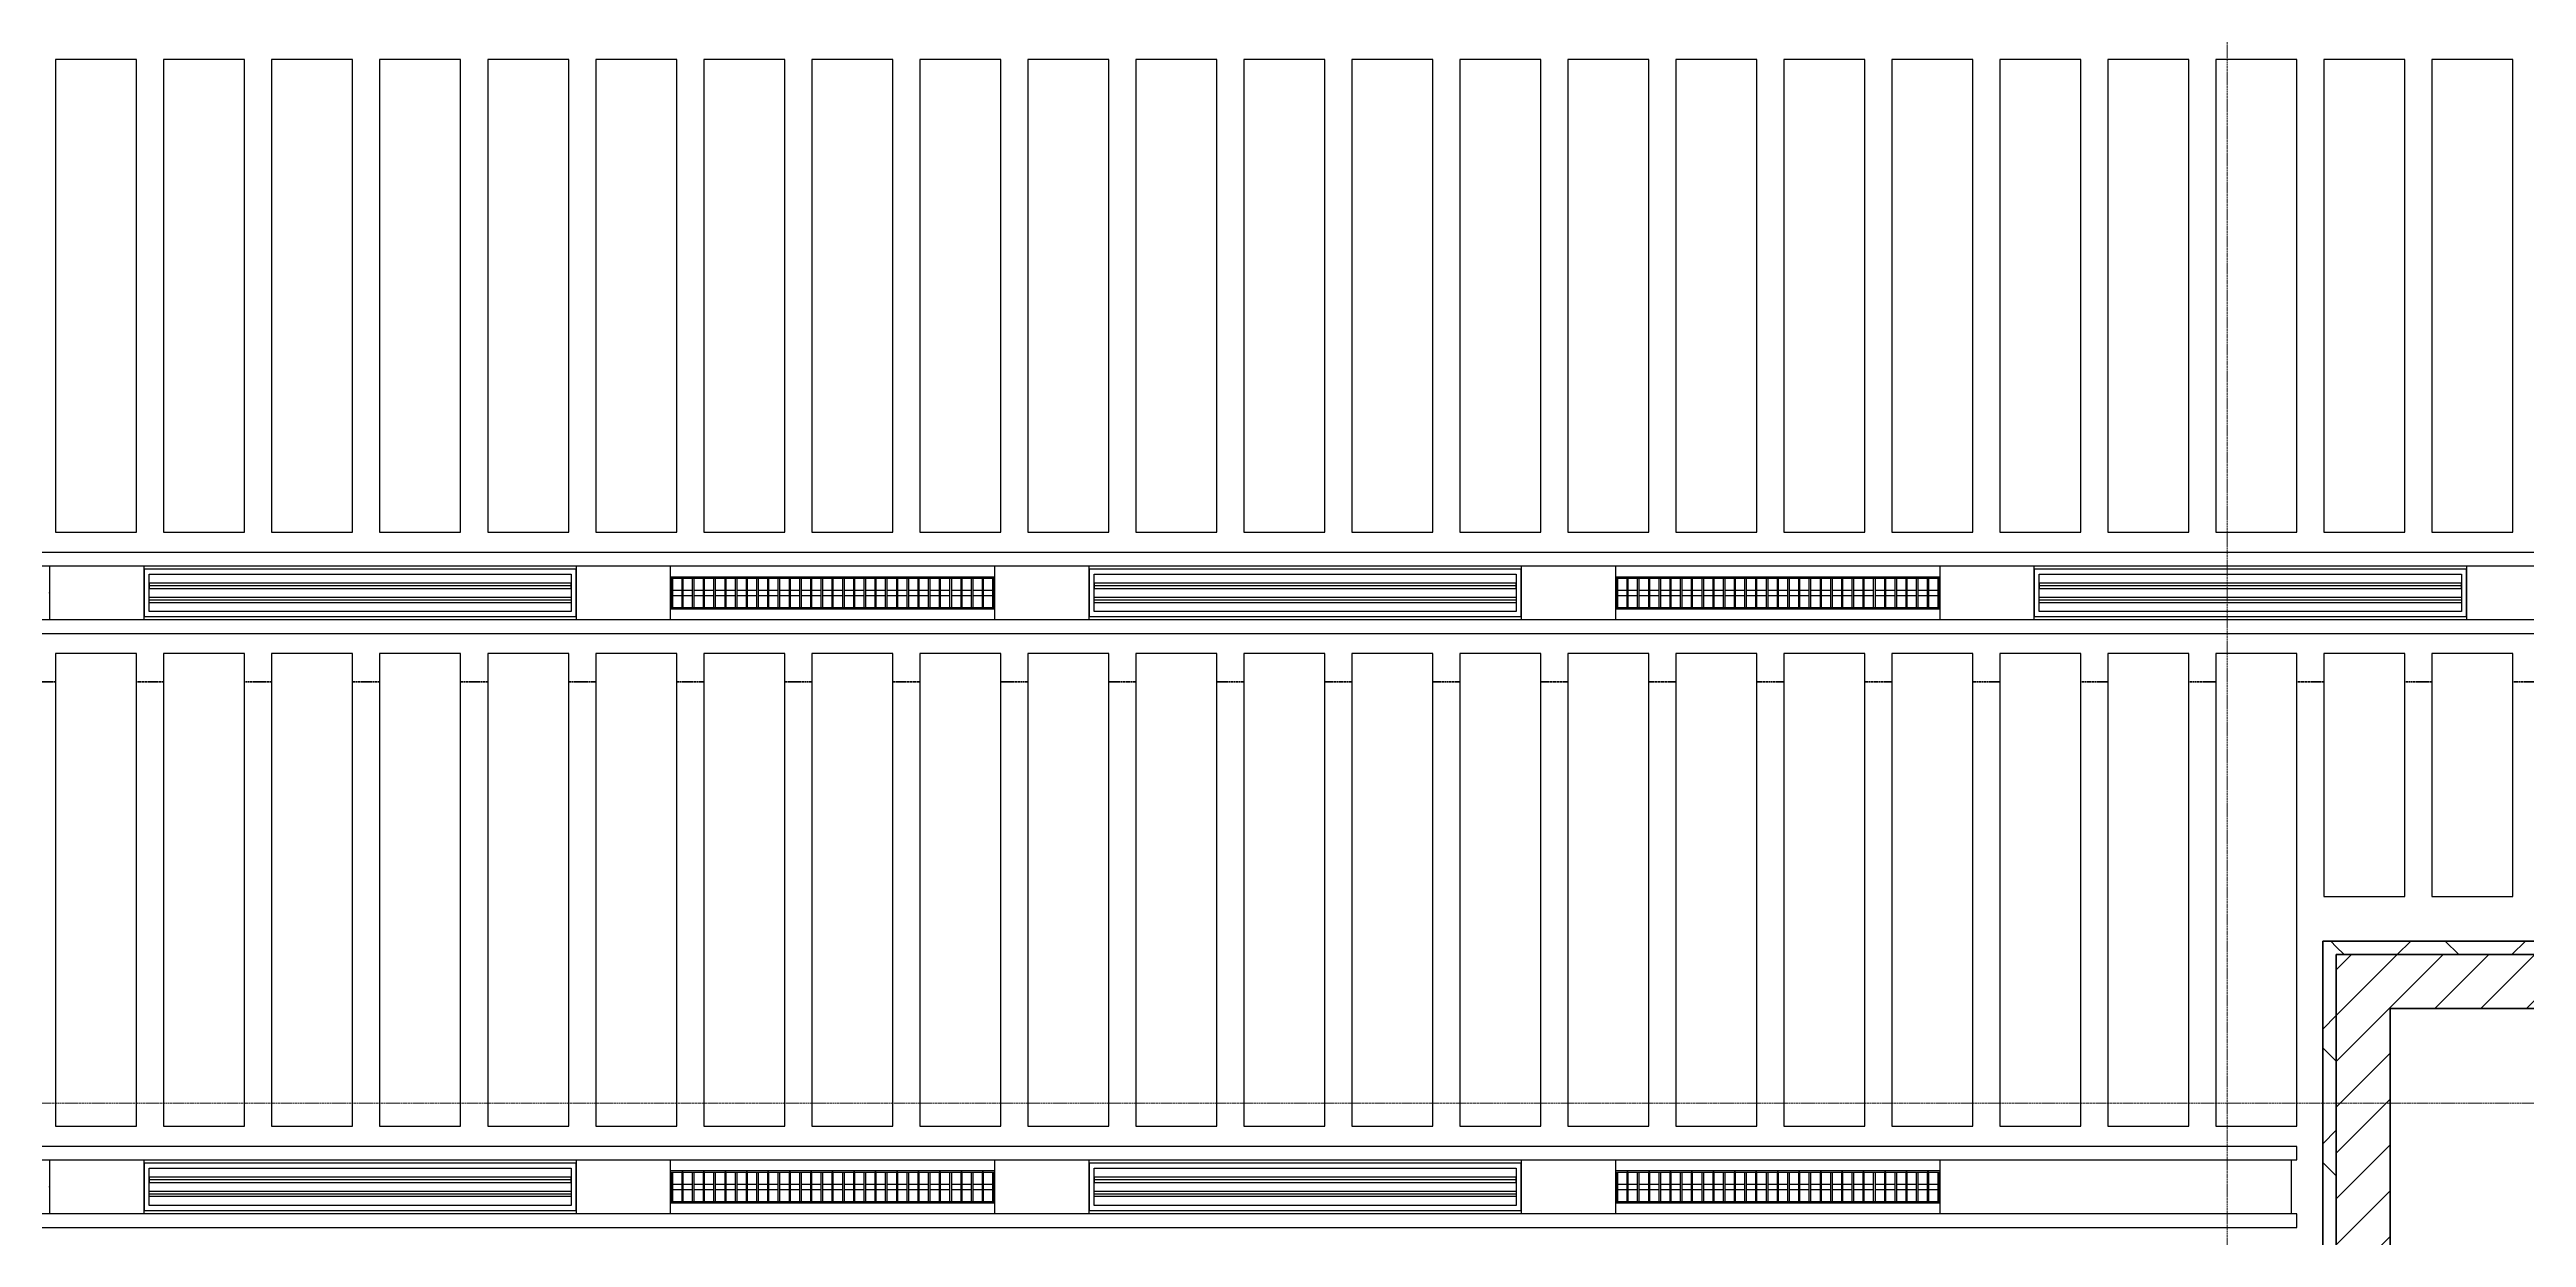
# Model space of a CAD drawing. Header units: millimetres. Extents: x -726012 to -647389, y -20772 to 18805.
# Drawn here: x -707146 to -697974, y 3082 to 7482 of the extents above; entities that cross this region are included whole.
import ezdxf
from ezdxf.enums import TextEntityAlignment as Align
from ezdxf.xclip import XClip

# ---------------------------------------------------------------- set-up
doc = ezdxf.new("R2010")
doc.units = ezdxf.units.MM
doc.header["$XCLIPFRAME"] = 0
doc.linetypes.add('DPA_Grid _ Level 100', pattern=[10, 5.5, -1.6, 1.3, -1.6])
for name, color, linetype in [('000 - WIPEOUT', 250, 'Continuous'), ('001 - ASCESSORIES', 251, 'Continuous'), ('A04_TUBE SERIES', 2, 'Continuous'), ('A11_ALU.SOLID SHEET', 2, 'Continuous')]:
    doc.layers.add(name, color=color, linetype=linetype)
for name, color, linetype, lineweight in [('008 - LIGHTING', 1, 'Continuous', 9), ('A-WALL', 5, 'Continuous', 35), ('A-WALL-FNSH', 2, 'Continuous', 35), ('A-WALL-PATT', 1, 'Continuous', 35), ('G-ANNO-SECL', 3, 'Continuous', 9), ('S-GRID', 251, 'Continuous', 9)]:
    doc.layers.add(name, color=color, linetype=linetype, lineweight=lineweight)
pattern_1 = [(45, (0, 0), (-84.852814, 84.852814), [])]
pattern_2 = [(45, (0, 0), (-212.13203, 212.13203), []), (135, (0, 0), (-212.13203, -212.13203), [])]

# ---------------------------------------------------------------- blocks, each defined once
blk = doc.blocks.new('*U529')
blk.add_point((0, 0))
at = {"layer": 'Defpoints', "color": 250}
blk.add_text('AL.SHEET-HAT-TYPE-C', height=7, rotation=270, dxfattribs=at).set_placement((15, 0), align=Align.BOTTOM_CENTER)
blk.add_wipeout([(0, -100), (350, -100), (350, 100), (0, 100)]).dxf.layer = '000 - WIPEOUT'
at = {"layer": 'A11_ALU.SOLID SHEET', "color": 0}
blk.add_lwpolyline([(0, -100), (350, -100), (350, 100), (0, 100)], close=True, dxfattribs=at)
blk = doc.blocks.new('*U531')
at = {"layer": '001 - ASCESSORIES', "color": 0, "linetype": 'ByBlock'}
blk.add_lwpolyline([(800, 87.5), (-800, 87.5), (-800, -87.5), (800, -87.5)], close=True, dxfattribs=at)
at = {"layer": '001 - ASCESSORIES', "linetype": 'ByBlock'}
for points in [[(-781.5, 69), (781.5, 69), (781.5, -69), (-781.5, -69)], [(781.5, 36.3), (-781.5, 36.3), (-781.5, 16.3), (781.5, 16.3)], [(-781.5, -16.3), (781.5, -16.3), (781.5, -36.3), (-781.5, -36.3)]]:
    blk.add_lwpolyline(points, close=True, dxfattribs=at)
for points in [[(781.5, 26.3), (-781.5, 26.3)], [(-781.5, -26.3), (781.5, -26.3)]]:
    blk.add_lwpolyline(points, dxfattribs=at)
blk = doc.blocks.new('*U526')
at = {"color": 1}
blk.add_wipeout([(600, -60), (-600, -60), (-600, 60), (600, 60)], dxfattribs=at).dxf.layer = '000 - WIPEOUT'
at = {"layer": '001 - ASCESSORIES', "color": 0}
blk.add_lwpolyline([(600, -60), (-600, -60), (-600, 60), (600, 60)], close=True, dxfattribs=at)
at = {"layer": '001 - ASCESSORIES'}
for points in [[(-593.5, -55), (-598.5, -55), (-598.5, 55), (-593.5, 55)], [(595, -55), (-595, -55), (-595, 55), (595, 55)], [(-558.8, -55), (-553.8, -55), (-553.8, 55), (-558.8, 55)], [(-514, -55), (-519, -55), (-519, 55), (-514, 55)], [(-479.3, -55), (-474.3, -55), (-474.3, 55), (-479.3, 55)], [(-434.6, -55), (-439.6, -55), (-439.6, 55), (-434.6, 55)], [(-399.8, -55), (-394.8, -55), (-394.8, 55), (-399.8, 55)], [(-355.1, -55), (-360.1, -55), (-360.1, 55), (-355.1, 55)], [(-320.4, -55), (-315.4, -55), (-315.4, 55), (-320.4, 55)], [(-275.6, -55), (-280.6, -55), (-280.6, 55), (-275.6, 55)], [(-240.9, -55), (-235.9, -55), (-235.9, 55), (-240.9, 55)], [(-196.2, -55), (-201.2, -55), (-201.2, 55), (-196.2, 55)], [(-161.4, -55), (-156.4, -55), (-156.4, 55), (-161.4, 55)], [(-116.7, -55), (-121.7, -55), (-121.7, 55), (-116.7, 55)], [(-82, -55), (-77, -55), (-77, 55), (-82, 55)], [(-37.2, -55), (-42.2, -55), (-42.2, 55), (-37.2, 55)], [(-2.5, -55), (2.5, -55), (2.5, 55), (-2.5, 55)], [(42.2, -55), (37.2, -55), (37.2, 55), (42.2, 55)], [(77, -55), (82, -55), (82, 55), (77, 55)], [(121.7, -55), (116.7, -55), (116.7, 55), (121.7, 55)], [(156.4, -55), (161.4, -55), (161.4, 55), (156.4, 55)], [(201.2, -55), (196.2, -55), (196.2, 55), (201.2, 55)], [(235.9, -55), (240.9, -55), (240.9, 55), (235.9, 55)], [(280.6, -55), (275.6, -55), (275.6, 55), (280.6, 55)], [(315.4, -55), (320.4, -55), (320.4, 55), (315.4, 55)], [(360.1, -55), (355.1, -55), (355.1, 55), (360.1, 55)], [(394.8, -55), (399.8, -55), (399.8, 55), (394.8, 55)], [(439.6, -55), (434.6, -55), (434.6, 55), (439.6, 55)], [(474.3, -55), (479.3, -55), (479.3, 55), (474.3, 55)], [(519, -55), (514, -55), (514, 55), (519, 55)], [(553.8, -55), (558.8, -55), (558.8, 55), (553.8, 55)], [(598.5, -55), (593.5, -55), (593.5, 55), (598.5, 55)]]:
    blk.add_lwpolyline(points, close=True, dxfattribs=at)
for points in [[(-593.5, 10), (-558.8, 10)], [(-553.8, 10), (-519, 10)], [(-514, 10), (-479.3, 10)], [(-474.3, 10), (-439.6, 10)], [(-434.6, 10), (-399.8, 10)], [(-394.8, 10), (-360.1, 10)], [(-355.1, 10), (-320.4, 10)], [(-315.4, 10), (-280.6, 10)], [(-275.6, 10), (-240.9, 10)], [(-235.9, 10), (-201.2, 10)], [(-196.2, 10), (-161.4, 10)], [(-156.4, 10), (-121.7, 10)], [(-116.7, 10), (-82, 10)], [(-77, 10), (-42.2, 10)], [(-37.2, 10), (-2.5, 10)], [(2.5, 10), (37.2, 10)], [(42.2, 10), (77, 10)], [(82, 10), (116.7, 10)], [(121.7, 10), (156.4, 10)], [(161.4, 10), (196.2, 10)], [(201.2, 10), (235.9, 10)], [(240.9, 10), (275.6, 10)], [(280.6, 10), (315.4, 10)], [(320.4, 10), (355.1, 10)], [(360.1, 10), (394.8, 10)], [(399.8, 10), (434.6, 10)], [(439.6, 10), (474.3, 10)], [(479.3, 10), (514, 10)], [(519, 10), (553.8, 10)], [(558.8, 10), (593.5, 10)], [(-593.5, -10), (-558.8, -10)], [(-553.8, -10), (-519, -10)], [(-514, -10), (-479.3, -10)], [(-474.3, -10), (-439.6, -10)], [(-434.6, -10), (-399.8, -10)], [(-394.8, -10), (-360.1, -10)], [(-355.1, -10), (-320.4, -10)], [(-315.4, -10), (-280.6, -10)], [(-275.6, -10), (-240.9, -10)], [(-235.9, -10), (-201.2, -10)], [(-196.2, -10), (-161.4, -10)], [(-156.4, -10), (-121.7, -10)], [(-116.7, -10), (-82, -10)], [(-77, -10), (-42.2, -10)], [(-37.2, -10), (-2.5, -10)], [(2.5, -10), (37.2, -10)], [(42.2, -10), (77, -10)], [(82, -10), (116.7, -10)], [(121.7, -10), (156.4, -10)], [(161.4, -10), (196.2, -10)], [(201.2, -10), (235.9, -10)], [(240.9, -10), (275.6, -10)], [(280.6, -10), (315.4, -10)], [(320.4, -10), (355.1, -10)], [(360.1, -10), (394.8, -10)], [(399.8, -10), (434.6, -10)], [(439.6, -10), (474.3, -10)], [(479.3, -10), (514, -10)], [(519, -10), (553.8, -10)], [(558.8, -10), (593.5, -10)]]:
    blk.add_lwpolyline(points, dxfattribs=at)
blk = doc.blocks.new('*U534')
blk.add_wipeout([(-25, 0), (25, 0), (25, 24555), (-25, 24555)]).dxf.layer = '000 - WIPEOUT'
at = {"layer": 'A04_TUBE SERIES', "color": 0}
blk.add_lwpolyline([(-25, 0), (25, 0), (25, 24555), (-25, 24555)], close=True, dxfattribs=at)
at = {"layer": 'Defpoints', "color": 250, "flags": 1}
blk.add_attdef('EXTR.OVL-LENGTH_', (-33.1, -9), '', height=5, dxfattribs=at)
blk = doc.blocks.new('*U537')
blk.add_wipeout([(-25, 0), (25, 0), (25, 24555), (-25, 24555)]).dxf.layer = '000 - WIPEOUT'
at = {"layer": 'A04_TUBE SERIES', "color": 0}
blk.add_lwpolyline([(-25, 0), (25, 0), (25, 24555), (-25, 24555)], close=True, dxfattribs=at)
at = {"layer": 'Defpoints', "color": 250, "flags": 1}
blk.add_attdef('EXTR.OVL-LENGTH_', (-33.1, -9), '', height=5, dxfattribs=at)
blk = doc.blocks.new('*U548')
blk.add_wipeout([(-25, 0), (25, 0), (25, 81755), (-25, 81755)]).dxf.layer = '000 - WIPEOUT'
at = {"layer": 'A04_TUBE SERIES', "color": 0}
blk.add_lwpolyline([(-25, 0), (25, 0), (25, 81755), (-25, 81755)], close=True, dxfattribs=at)
at = {"layer": 'Defpoints', "color": 250, "flags": 1}
blk.add_attdef('EXTR.OVL-LENGTH_', (-33.1, -9), '', height=5, dxfattribs=at)
blk = doc.blocks.new('*U545')
blk.add_wipeout([(-25, 0), (25, 0), (25, 81755), (-25, 81755)]).dxf.layer = '000 - WIPEOUT'
at = {"layer": 'A04_TUBE SERIES', "color": 0}
blk.add_lwpolyline([(-25, 0), (25, 0), (25, 81755), (-25, 81755)], close=True, dxfattribs=at)
at = {"layer": 'Defpoints', "color": 250, "flags": 1}
blk.add_attdef('EXTR.OVL-LENGTH_', (-33.1, -9), '', height=5, dxfattribs=at)
blk = doc.blocks.new('*U535')
blk.add_point((0, 0))
at = {"layer": 'Defpoints', "color": 250}
blk.add_text('AL.SHEET-HAT-TYPE-C', height=7, rotation=270, dxfattribs=at).set_placement((15, 0), align=Align.BOTTOM_CENTER)
blk.add_wipeout([(0, -100), (1302.1, -100), (1302.1, 100), (0, 100)]).dxf.layer = '000 - WIPEOUT'
at = {"layer": 'A11_ALU.SOLID SHEET', "color": 0}
blk.add_lwpolyline([(0, -100), (1302.1, -100), (1302.1, 100), (0, 100)], close=True, dxfattribs=at)
blk = doc.blocks.new('*U1252')
at = {"color": 3}
for points in [[(-875, 24750), (875, 24750), (875, 24450), (-875, 24450)], [(-875, 24350), (875, 24350), (875, 24050), (-875, 24050)], [(-875, 23950), (875, 23950), (875, 23650), (-875, 23650)], [(-875, 23550), (875, 23550), (875, 23250), (-875, 23250)], [(-875, 23150), (875, 23150), (875, 22850), (-875, 22850)], [(-875, 22750), (875, 22750), (875, 22450), (-875, 22450)], [(-875, 22350), (875, 22350), (875, 22050), (-875, 22050)], [(-875, 21950), (875, 21950), (875, 21650), (-875, 21650)], [(-875, 21550), (875, 21550), (875, 21250), (-875, 21250)], [(-875, 21150), (875, 21150), (875, 20850), (-875, 20850)], [(-875, 20750), (875, 20750), (875, 20450), (-875, 20450)], [(-875, 20350), (875, 20350), (875, 20050), (-875, 20050)], [(-875, 19950), (875, 19950), (875, 19650), (-875, 19650)], [(-875, 19550), (875, 19550), (875, 19250), (-875, 19250)], [(-875, 19150), (875, 19150), (875, 18850), (-875, 18850)], [(-875, 18750), (875, 18750), (875, 18450), (-875, 18450)], [(-875, 18350), (875, 18350), (875, 18050), (-875, 18050)], [(-875, 17950), (875, 17950), (875, 17650), (-875, 17650)], [(-875, 17550), (875, 17550), (875, 17250), (-875, 17250)], [(-875, 17150), (875, 17150), (875, 16850), (-875, 16850)], [(-875, 16750), (875, 16750), (875, 16450), (-875, 16450)], [(-875, 16350), (875, 16350), (875, 16050), (-875, 16050)], [(-875, 15950), (875, 15950), (875, 15650), (-875, 15650)]]:
    blk.add_wipeout(points, dxfattribs=at).dxf.layer = '000 - WIPEOUT'
at = {"layer": 'A11_ALU.SOLID SHEET', "color": 0, "linetype": 'ByBlock'}
for points in [[(-875, 24450), (875, 24450), (875, 24750), (-875, 24750)], [(-875, 24050), (875, 24050), (875, 24350), (-875, 24350)], [(-875, 23650), (875, 23650), (875, 23950), (-875, 23950)], [(-875, 23250), (875, 23250), (875, 23550), (-875, 23550)], [(-875, 22850), (875, 22850), (875, 23150), (-875, 23150)], [(-875, 22450), (875, 22450), (875, 22750), (-875, 22750)], [(-875, 22050), (875, 22050), (875, 22350), (-875, 22350)], [(-875, 21650), (875, 21650), (875, 21950), (-875, 21950)], [(-875, 21250), (875, 21250), (875, 21550), (-875, 21550)], [(-875, 20850), (875, 20850), (875, 21150), (-875, 21150)], [(-875, 20450), (875, 20450), (875, 20750), (-875, 20750)], [(-875, 20050), (875, 20050), (875, 20350), (-875, 20350)], [(-875, 19650), (875, 19650), (875, 19950), (-875, 19950)], [(-875, 19250), (875, 19250), (875, 19550), (-875, 19550)], [(-875, 18850), (875, 18850), (875, 19150), (-875, 19150)], [(-875, 18450), (875, 18450), (875, 18750), (-875, 18750)], [(-875, 18050), (875, 18050), (875, 18350), (-875, 18350)], [(-875, 17650), (875, 17650), (875, 17950), (-875, 17950)], [(-875, 17250), (875, 17250), (875, 17550), (-875, 17550)], [(-875, 16850), (875, 16850), (875, 17150), (-875, 17150)], [(-875, 16450), (875, 16450), (875, 16750), (-875, 16750)], [(-875, 16050), (875, 16050), (875, 16350), (-875, 16350)], [(-875, 15650), (875, 15650), (875, 15950), (-875, 15950)]]:
    blk.add_lwpolyline(points, close=True, dxfattribs=at)
blk = doc.blocks.new('*U1255')
at = {"color": 3}
for points in [[(-450, 21950), (450, 21950), (450, 21650), (-450, 21650)], [(-450, 21550), (450, 21550), (450, 21250), (-450, 21250)]]:
    blk.add_wipeout(points, dxfattribs=at).dxf.layer = '000 - WIPEOUT'
at = {"layer": 'A11_ALU.SOLID SHEET', "color": 0, "linetype": 'ByBlock'}
for points in [[(-450, 21650), (450, 21650), (450, 21950), (-450, 21950)], [(-450, 21250), (450, 21250), (450, 21550), (-450, 21550)]]:
    blk.add_lwpolyline(points, close=True, dxfattribs=at)
blk = doc.blocks.new('*U1256')
at = {"color": 3}
for points in [[(-875, -3850), (875, -3850), (875, -4150), (-875, -4150)], [(-875, -4250), (875, -4250), (875, -4550), (-875, -4550)], [(-875, -4650), (875, -4650), (875, -4950), (-875, -4950)], [(-875, -5050), (875, -5050), (875, -5350), (-875, -5350)], [(-875, -5450), (875, -5450), (875, -5750), (-875, -5750)], [(-875, -5850), (875, -5850), (875, -6150), (-875, -6150)], [(-875, -6250), (875, -6250), (875, -6550), (-875, -6550)], [(-875, -6650), (875, -6650), (875, -6950), (-875, -6950)], [(-875, -7050), (875, -7050), (875, -7350), (-875, -7350)], [(-875, -7450), (875, -7450), (875, -7750), (-875, -7750)], [(-875, -7850), (875, -7850), (875, -8150), (-875, -8150)], [(-875, -8250), (875, -8250), (875, -8550), (-875, -8550)], [(-875, -8650), (875, -8650), (875, -8950), (-875, -8950)], [(-875, -9050), (875, -9050), (875, -9350), (-875, -9350)], [(-875, -9450), (875, -9450), (875, -9750), (-875, -9750)], [(-875, -9850), (875, -9850), (875, -10150), (-875, -10150)], [(-875, -10250), (875, -10250), (875, -10550), (-875, -10550)], [(-875, -10650), (875, -10650), (875, -10950), (-875, -10950)], [(-875, -11050), (875, -11050), (875, -11350), (-875, -11350)], [(-875, -11450), (875, -11450), (875, -11750), (-875, -11750)], [(-875, -11850), (875, -11850), (875, -12150), (-875, -12150)]]:
    blk.add_wipeout(points, dxfattribs=at).dxf.layer = '000 - WIPEOUT'
at = {"layer": 'A11_ALU.SOLID SHEET', "color": 0, "linetype": 'ByBlock'}
for points in [[(-875, -4150), (875, -4150), (875, -3850), (-875, -3850)], [(-875, -4550), (875, -4550), (875, -4250), (-875, -4250)], [(-875, -4950), (875, -4950), (875, -4650), (-875, -4650)], [(-875, -5350), (875, -5350), (875, -5050), (-875, -5050)], [(-875, -5750), (875, -5750), (875, -5450), (-875, -5450)], [(-875, -6150), (875, -6150), (875, -5850), (-875, -5850)], [(-875, -6550), (875, -6550), (875, -6250), (-875, -6250)], [(-875, -6950), (875, -6950), (875, -6650), (-875, -6650)], [(-875, -7350), (875, -7350), (875, -7050), (-875, -7050)], [(-875, -7750), (875, -7750), (875, -7450), (-875, -7450)], [(-875, -8150), (875, -8150), (875, -7850), (-875, -7850)], [(-875, -8550), (875, -8550), (875, -8250), (-875, -8250)], [(-875, -8950), (875, -8950), (875, -8650), (-875, -8650)], [(-875, -9350), (875, -9350), (875, -9050), (-875, -9050)], [(-875, -9750), (875, -9750), (875, -9450), (-875, -9450)], [(-875, -10150), (875, -10150), (875, -9850), (-875, -9850)], [(-875, -10550), (875, -10550), (875, -10250), (-875, -10250)], [(-875, -10950), (875, -10950), (875, -10650), (-875, -10650)], [(-875, -11350), (875, -11350), (875, -11050), (-875, -11050)], [(-875, -11750), (875, -11750), (875, -11450), (-875, -11450)], [(-875, -12150), (875, -12150), (875, -11850), (-875, -11850)]]:
    blk.add_lwpolyline(points, close=True, dxfattribs=at)
blk = doc.blocks.new('*U1287')
blk.add_lwpolyline([(21173.4, -580), (28210, -580), (28210, -6850), (45954.2, -6850), (45954.2, 600), (82995.1, 600), (83086.5, 650), (90052, 650), (90392, 990), (103159.2, 990), (103159.2, 4990), (21173.4, 4990), (21173.4, 3485.5), (21203.4, 3485.5), (21203.4, 925.5), (21173.4, 925.5), (21173.4, -580)])
at = {"layer": 'A11_ALU.SOLID SHEET', "color": 0, "linetype": 'ByBlock', "rotation": 90}
for name, p in [('*U1252', (62308.5, 2990)), ('*U1256', (33708.5, 790)), ('*U1255', (67908.5, 1215))]:
    blk.add_blockref(name, p, dxfattribs=at)
at = {"layer": 'A11_ALU.SOLID SHEET', "color": 1}
for name, p in [('*U529', (37536, 1890)), ('*U529', (39486, 1890)), ('*U529', (41036, 1890)), ('*U529', (42986, 1890)), ('*U529', (44536, 1890)), ('*U529', (46486, 1890)), ('*U529', (37536, -310)), ('*U529', (39486, -310)), ('*U529', (41036, -310)), ('*U529', (42986, -310)), ('*U535', (44536, -310))]:
    blk.add_blockref(name, p, dxfattribs=at)
at = {"layer": '008 - LIGHTING'}
for name, p in [('*U531', (38686, 1890)), ('*U526', (40436, 1890)), ('*U531', (42186, 1890)), ('*U526', (43936, 1890)), ('*U531', (45686, 1890)), ('*U531', (38686, -310)), ('*U526', (40436, -310)), ('*U531', (42186, -310)), ('*U526', (43936, -310))]:
    blk.add_blockref(name, p, dxfattribs=at)
at = {"layer": 'A04_TUBE SERIES', "color": 0, "linetype": 'ByBlock', "rotation": 270}
for name, p in [('*U548', (21303.5, 2015)), ('*U545', (21303.5, 1765)), ('*U537', (21303.5, -185)), ('*U534', (21303.5, -435))]:
    blk.add_blockref(name, p, dxfattribs=at)
blk = doc.blocks.new('*U1069')
at = {"layer": 'S-GRID', "linetype": 'DPA_Grid _ Level 100'}
for p, q in [((-22800, -12746.5), (-22800, 25446.8)), ((24470.7, 11120.4), (-48391.9, 11120.4))]:
    blk.add_line(p, q, dxfattribs=at)

msp = doc.modelspace()

# ---------------------------------------------------------------- hatches: boundary and pattern name
at = {"layer": 'A-WALL-PATT', "lineweight": 9}
h = msp.add_hatch(dxfattribs=at)
h.set_pattern_fill('FP_3', color=256, style=0, pattern_type=2)
h.set_pattern_definition(pattern_2)
h.paths.add_polyline_path([(-698678.2, -3320.9), (-698678.2, 4179), (-698728.2, 4179), (-698728.2, -3320.9)])
h = msp.add_hatch(dxfattribs=at)
h.set_pattern_fill('FP_3', color=256, style=0, pattern_type=2)
h.set_pattern_definition(pattern_2)
h.paths.add_polyline_path([(-661708, 4129), (-661758, 4179), (-698678.2, 4179), (-698678.2, 4129), (-663127.5, 4129)])
h = msp.add_hatch(dxfattribs=at)
h.set_pattern_fill('FP_2', color=256, style=0, pattern_type=2)
h.set_pattern_definition(pattern_1)
h.paths.add_polyline_path([(-698678.2, -4541), (-698478.2, -4541), (-698478.2, 4129), (-698678.2, 4129), (-698678.2, -4217.3)])
h = msp.add_hatch(dxfattribs=at)
h.set_pattern_fill('FP_2', color=256, style=0, pattern_type=2)
h.set_pattern_definition(pattern_1)
h.paths.add_polyline_path([(-661508, 3929), (-661708, 4129), (-698478.2, 4129), (-698478.2, 3929), (-661790.9, 3929)])

# ---------------------------------------------------------------- linework, layer by layer
at = {"layer": 'A-WALL', "color": 7, "lineweight": 70}
for p, q in [((-698678.2, -3320.9), (-698678.2, 4129)), ((-698678.2, 4129), (-698478.2, 4129)), ((-698478.2, 4129), (-661708, 4129)), ((-698478.2, 3929), (-698478.2, -4541)), ((-680392.4, 3929), (-698478.2, 3929))]:
    msp.add_line(p, q, dxfattribs=at)
at = {"layer": 'A-WALL-FNSH', "color": 250}
for p, q in [((-698728.2, -3270.9), (-698728.2, 4179)), ((-698728.2, 4179), (-698678.2, 4179)), ((-698678.2, 4179), (-661758, 4179)), ((-698678.2, 4129), (-698678.2, -3320.9)), ((-661708, 4129), (-698678.2, 4129))]:
    msp.add_line(p, q, dxfattribs=at)
at = {"layer": 'G-ANNO-SECL', "linetype": 'DPA_Grid _ Level 100', "lineweight": 50}
msp.add_line((-724201, 5139.9), (-670136, 5139.9), dxfattribs=at)

# ---------------------------------------------------------------- next in the draw order: block references
at = {"layer": 'A11_ALU.SOLID SHEET'}
ref = msp.add_blockref('*U1287', (-744682.4, 3579), dxfattribs=at)
XClip(ref).set_block_clipping_path([(22516.8245944298, -23612.0000696909), (92487.8891097467, 7199.9972603897)])

# ---------------------------------------------------------------- next in the draw order: block references
msp.add_blockref('*U1069', (-676282.4, -7541.4))

doc.saveas('drawing.dxf')
